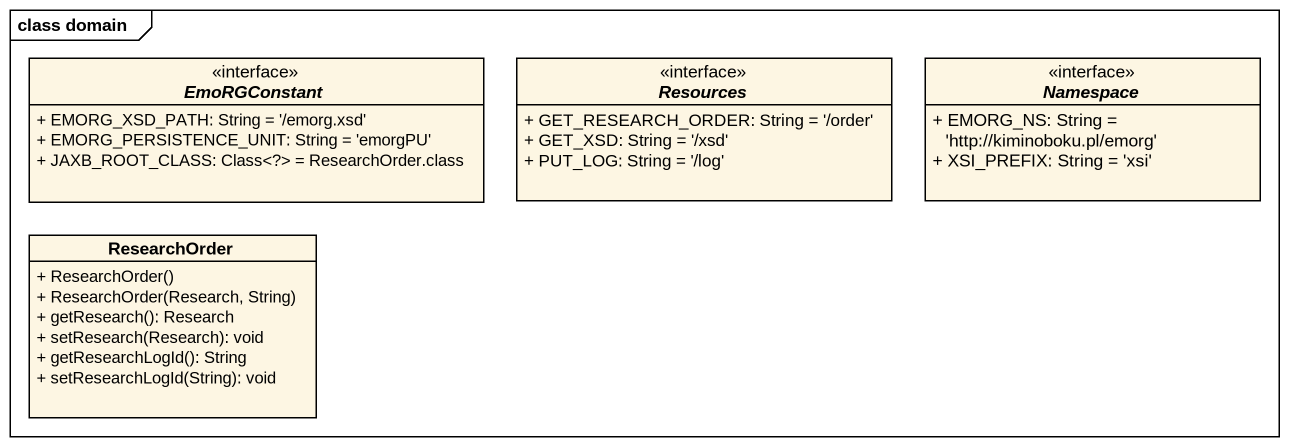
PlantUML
@startuml
mainframe class domain
hide circle
hide empty members
skinparam classAttributeIconSize 0
interface EmoRGConstant <<interface>> {
  + EMORG_XSD_PATH: String = '/emorg.xsd'
  + EMORG_PERSISTENCE_UNIT: String = 'emorgPU'
  + JAXB_ROOT_CLASS: Class<?> = ResearchOrder.class
}
interface Resources <<interface>> {
  + GET_RESEARCH_ORDER: String = '/order'
  + GET_XSD: String = '/xsd'
  + PUT_LOG: String = '/log'
}
interface "Namespace" as Namespace_ <<interface>> {
  + EMORG_NS: String = 'http://kiminoboku.pl/emorg'
  + XSI_PREFIX: String = 'xsi'
}
class ResearchOrder {
  + ResearchOrder()
  + ResearchOrder(Research, String)
  + getResearch(): Research
  + setResearch(Research): void
  + getResearchLogId(): String
  + setResearchLogId(String): void
}
@enduml
